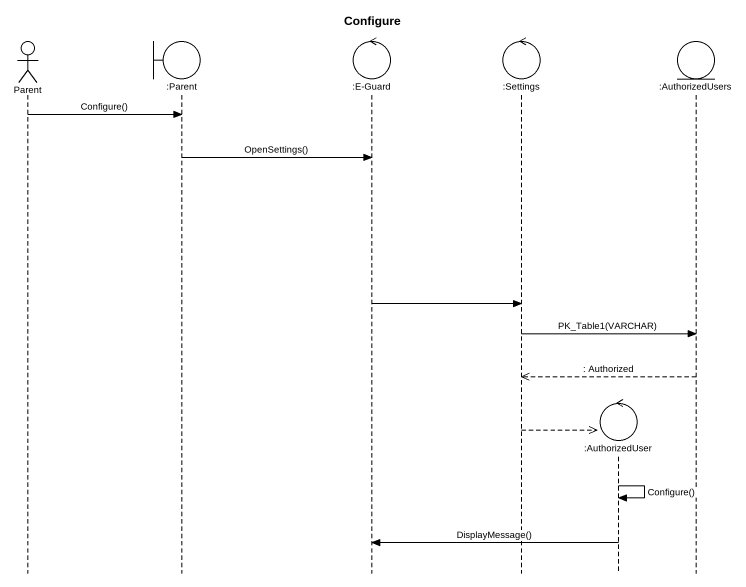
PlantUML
@startuml
title Configure
hide footbox
actor Parent
boundary ":Parent" as Parent_2
control ":E-Guard" as E_Guard
control ":Settings" as Settings
control ":AuthorizedUser" as AuthorizedUser
entity ":AuthorizedUsers" as AuthorizedUsers

Parent -> Parent_2 : Configure()
Parent_2 -> E_Guard : OpenSettings()
E_Guard -> Settings
Settings -> AuthorizedUsers : PK_Table1(VARCHAR)
AuthorizedUsers -->> Settings : : Authorized
Settings -->> AuthorizedUser **
AuthorizedUser -> AuthorizedUser : Configure()
AuthorizedUser -> E_Guard : DisplayMessage()
@enduml
